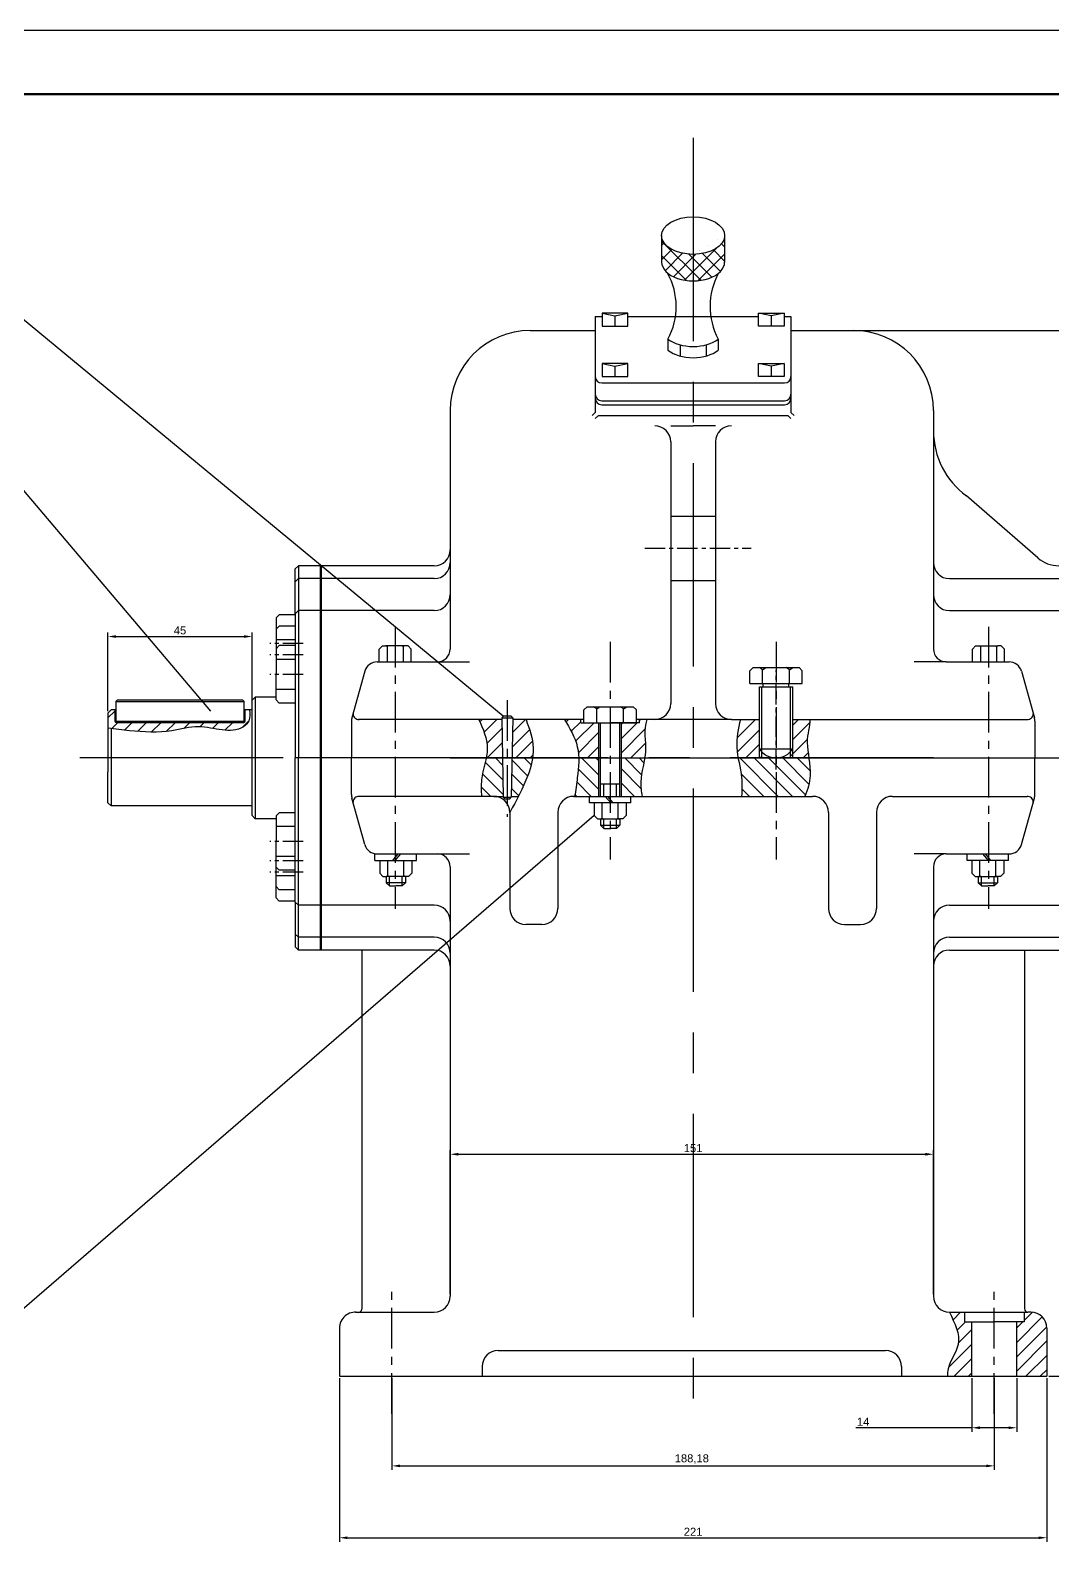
# Model space of a CAD drawing. Header units: millimetres. Extents: x 3025 to 5024, y 1381 to 2247.
# Drawn here: x 4524.5 to 4844, y 1774.9 to 2247 of the extents above; entities that cross this region are included whole.
import ezdxf
from ezdxf import colors
from ezdxf.entities.mleader import LeaderData, LeaderLine
from ezdxf.math import Vec2, Vec3

# ---------------------------------------------------------------- set-up
doc = ezdxf.new("R2010")
doc.units = ezdxf.units.MM
doc.linetypes.add('CENTER', pattern=[10.16, 6.35, -1.27, 1.27, -1.27])
doc.layers.get('0').update_dxf_attribs({"lineweight": 30})
doc.layers.add('中心线', color=1, linetype='CENTER')
doc.layers.add('细线', color=7, linetype='Continuous')
doc.layers.add('特粗线', color=7, linetype='Continuous', lineweight=60)
doc.layers.add('粗线', color=7, linetype='Continuous', lineweight=53)
doc.styles.get("Standard").update_dxf_attribs({"font": 'arial.ttf'})
doc.dimstyles.new('ISO-25', dxfattribs={"dimtxt": 2.5, "dimasz": 2.5, "dimexe": 1.25, "dimexo": 0.625, "dimtad": 1, "dimtxsty": 'Standard', "dimcen": 2.5, "dimadec": 0, "dimazin": 0, "dimtfac": 1, "dimtmove": 0, "dimatfit": 3, "dimfxl": 1, "dimarcsym": 0})

# ---------------------------------------------------------------- blocks, each defined once
blk = doc.blocks.new('*D26')
at = {"layer": 'Defpoints', "color": 0, "transparency": 16777216}
for p in [(4806.75, 1895.95), (4655.75, 1851.63), (4806.75, 1851.63)]:
    blk.add_point(p, dxfattribs=at)
at = {"layer": '细线', "color": 0, "lineweight": -2, "transparency": 16777216}
for p, q in [((4655.75, 1852.26), (4655.75, 1897.2)), ((4658.25, 1895.95), (4804.25, 1895.95)), ((4806.75, 1852.26), (4806.75, 1897.2))]:
    blk.add_line(p, q, dxfattribs=at)
at = {"layer": '细线', "color": 0, "transparency": 16777216}
for points in [[(4658.25, 1896.37), (4658.25, 1895.54), (4655.75, 1895.95)], [(4804.25, 1896.37), (4804.25, 1895.54), (4806.75, 1895.95)]]:
    blk.add_solid(points, dxfattribs=at)
at = {"layer": '细线', "color": 0, "transparency": 16777216, "insert": (4731.66, 1897.85), "char_height": 2.5, "attachment_point": 5}
blk.add_mtext('151', dxfattribs=at)
blk = doc.blocks.new('*D27')
at = {"layer": 'Defpoints', "color": 0, "transparency": 16777216}
for p in [(4637.57, 1826.63), (4825.75, 1826.63), (4825.75, 1798.62)]:
    blk.add_point(p, dxfattribs=at)
at = {"layer": '细线', "color": 0, "lineweight": -2, "transparency": 16777216}
for p, q in [((4637.57, 1826.01), (4637.57, 1797.37)), ((4825.75, 1826.01), (4825.75, 1797.37)), ((4640.07, 1798.62), (4823.25, 1798.62))]:
    blk.add_line(p, q, dxfattribs=at)
at = {"layer": '细线', "color": 0, "transparency": 16777216}
for points in [[(4640.07, 1799.04), (4640.07, 1798.21), (4637.57, 1798.62)], [(4823.25, 1799.04), (4823.25, 1798.21), (4825.75, 1798.62)]]:
    blk.add_solid(points, dxfattribs=at)
at = {"layer": '细线', "color": 0, "transparency": 16777216, "insert": (4731.25, 1800.75), "char_height": 2.5, "attachment_point": 5}
blk.add_mtext('188,18', dxfattribs=at)
blk = doc.blocks.new('*D30')
at = {"layer": 'Defpoints', "color": 0, "transparency": 16777216}
for p in [(4818.75, 1826.63), (4832.75, 1826.63), (4832.75, 1810.53)]:
    blk.add_point(p, dxfattribs=at)
at = {"layer": '细线', "color": 0, "lineweight": -2, "transparency": 16777216}
for p, q in [((4818.75, 1826.01), (4818.75, 1809.28)), ((4832.75, 1826.01), (4832.75, 1809.28)), ((4818.75, 1810.53), (4782.49, 1810.53)), ((4830.25, 1810.53), (4821.25, 1810.53))]:
    blk.add_line(p, q, dxfattribs=at)
at = {"layer": '细线', "color": 0, "transparency": 16777216}
for points in [[(4821.25, 1810.95), (4821.25, 1810.12), (4818.75, 1810.53)], [(4830.25, 1810.95), (4830.25, 1810.12), (4832.75, 1810.53)]]:
    blk.add_solid(points, dxfattribs=at)
at = {"layer": '细线', "color": 0, "transparency": 16777216, "insert": (4784.78, 1812.41), "char_height": 2.5, "attachment_point": 5}
blk.add_mtext('14', dxfattribs=at)
blk = doc.blocks.new('*D32')
at = {"layer": 'Defpoints', "color": 0, "transparency": 16777216}
for p in [(4621.16, 1826.63), (4842.16, 1826.63), (4842.16, 1776.18)]:
    blk.add_point(p, dxfattribs=at)
at = {"layer": '细线', "color": 0, "lineweight": -2, "transparency": 16777216}
for p, q in [((4621.16, 1826.01), (4621.16, 1774.93)), ((4842.16, 1826.01), (4842.16, 1774.93)), ((4623.66, 1776.18), (4839.66, 1776.18))]:
    blk.add_line(p, q, dxfattribs=at)
at = {"layer": '细线', "color": 0, "transparency": 16777216}
for points in [[(4623.66, 1776.59), (4623.66, 1775.76), (4621.16, 1776.18)], [(4839.66, 1776.59), (4839.66, 1775.76), (4842.16, 1776.18)]]:
    blk.add_solid(points, dxfattribs=at)
at = {"layer": '细线', "color": 0, "transparency": 16777216, "insert": (4731.66, 1778.06), "char_height": 2.5, "attachment_point": 5}
blk.add_mtext('221', dxfattribs=at)
blk = doc.blocks.new('*D36')
at = {"layer": 'Defpoints', "color": 0, "transparency": 16777216}
for p in [(4762.23, 2153.23), (4842.16, 1826.63), (4928.56, 1826.63)]:
    blk.add_point(p, dxfattribs=at)
at = {"layer": '细线', "color": 0, "lineweight": -2, "transparency": 16777216}
for p, q in [((4762.86, 2153.23), (4929.81, 2153.23)), ((4928.56, 2150.73), (4928.56, 1829.13)), ((4842.78, 1826.63), (4929.81, 1826.63))]:
    blk.add_line(p, q, dxfattribs=at)
at = {"layer": '细线', "color": 0, "transparency": 16777216}
for points in [[(4928.15, 2150.73), (4928.98, 2150.73), (4928.56, 2153.23)], [(4928.15, 1829.13), (4928.98, 1829.13), (4928.56, 1826.63)]]:
    blk.add_solid(points, dxfattribs=at)
at = {"layer": '细线', "color": 0, "transparency": 16777216, "insert": (4926.66, 1989.93), "char_height": 2.5, "attachment_point": 5, "rotation": 90}
blk.add_mtext('327', dxfattribs=at)
blk = doc.blocks.new('*D39')
at = {"layer": 'Defpoints', "color": 0, "transparency": 16777216}
for p in [(4593.84, 2057.64), (4593.84, 2034.73), (4548.84, 2033.73)]:
    blk.add_point(p, dxfattribs=at)
at = {"layer": '细线', "color": 0, "lineweight": -2, "transparency": 16777216}
for p, q in [((4548.84, 2034.36), (4548.84, 2058.89)), ((4593.84, 2035.36), (4593.84, 2058.89)), ((4551.34, 2057.64), (4591.34, 2057.64))]:
    blk.add_line(p, q, dxfattribs=at)
at = {"layer": '细线', "color": 0, "transparency": 16777216}
for points in [[(4551.34, 2058.06), (4551.34, 2057.22), (4548.84, 2057.64)], [(4591.34, 2058.06), (4591.34, 2057.22), (4593.84, 2057.64)]]:
    blk.add_solid(points, dxfattribs=at)
at = {"layer": '细线', "color": 0, "transparency": 16777216, "insert": (4571.34, 2059.54), "char_height": 2.5, "attachment_point": 5}
blk.add_mtext('45', dxfattribs=at)
blk = doc.blocks.new('_None')

msp = doc.modelspace()

# ---------------------------------------------------------------- hatches: boundary and pattern name
at = {"layer": '细线'}
h = msp.add_hatch(dxfattribs=at)
h.set_pattern_fill('ANSI37', color=256, angle=90)
h.set_pattern_definition([(135, (3568.5098, 1156.6834), (-2.245064, -2.245064), []), (225, (3568.5098, 1156.6834), (2.245064, -2.245064), [])])
edge = h.paths.add_edge_path()
edge.add_ellipse((4731.659, 2182.855), major_axis=(-9.852, 0), ratio=0.5955641, start_angle=0, end_angle=90, ccw=False)
edge.add_line((4721.807, 2182.855), (4721.807, 2181.855))
edge.add_line((4721.807, 2181.855), (4721.807, 2174.581))
edge.add_ellipse((4731.659, 2174.581), major_axis=(-9.852, 0), ratio=0.5955641, start_angle=360, end_angle=396.0961)
edge.add_ellipse((4731.659, 2174.581), major_axis=(-9.852, 0), ratio=0.5955641, start_angle=396.0961, end_angle=450)
edge.add_line((4731.659, 2168.714), (4731.659, 2176.987))
edge = h.paths.add_edge_path()
edge.add_ellipse((4731.659, 2174.581), major_axis=(-9.852, 0), ratio=0.5955641, start_angle=503.9039, end_angle=540)
edge.add_line((4741.51, 2174.581), (4741.51, 2181.855))
edge.add_line((4741.51, 2181.855), (4741.51, 2182.855))
edge.add_ellipse((4731.659, 2182.855), major_axis=(-9.852, 0), ratio=0.5955641, start_angle=90, end_angle=180, ccw=False)
edge.add_line((4731.659, 2176.987), (4731.659, 2168.714))
edge.add_ellipse((4731.659, 2174.581), major_axis=(-9.852, 0), ratio=0.5955641, start_angle=450, end_angle=503.9039)
h = msp.add_hatch(dxfattribs=at)
h.set_pattern_fill('ANSI31', color=256)
h.set_pattern_definition([(45, (1480.8898, 576.236), (-2.245064, 2.245064), [])])
edge = h.paths.add_edge_path()
edge.add_spline(control_points=[(4549.84, 2028.875), (4551.746, 2028.64), (4558.033, 2027.918), (4567.349, 2027.362), (4578.747, 2030.929), (4588.218, 2026.388), (4593.384, 2031.47), (4593.149, 2033.545), (4593.015, 2034.73)], knot_values=[0, 0, 0, 0, 5.7670724, 18.9611536, 27.4880494, 41.4121648, 43.9487635, 47.3254304, 47.3254304, 47.3254304, 47.3254304], degree=3, periodic=0)
edge.add_line((4593.015, 2034.73), (4591.74, 2034.73))
edge.add_line((4591.74, 2034.73), (4591.74, 2031.43))
edge.add_arc((4591.04, 2031.43), 0.7, -90, 0, ccw=False)
edge.add_line((4591.04, 2030.73), (4551.64, 2030.73))
edge.add_arc((4551.64, 2031.43), 0.7, 180, 270, ccw=False)
edge.add_line((4550.94, 2031.43), (4550.94, 2034.73))
edge.add_line((4550.94, 2034.73), (4549.84, 2034.73))
edge.add_line((4549.84, 2034.73), (4548.84, 2033.73))
edge.add_line((4548.84, 2033.73), (4548.84, 2028.999))
edge.add_spline(control_points=[(4548.84, 2028.999), (4549.173, 2028.957), (4549.506, 2028.916), (4549.84, 2028.875)], knot_values=[47.3254304, 47.3254304, 47.3254304, 47.3254304, 48.3344679, 48.3344679, 48.3344679, 48.3344679], degree=3, periodic=0)
h = msp.add_hatch(dxfattribs=at)
h.set_pattern_fill('ANSI31', color=256)
h.set_pattern_definition([(45, (3323.774, 1156.6834), (-2.245064, 2.245064), [])])
edge = h.paths.add_edge_path()
edge.add_line((4671.869, 2031.73), (4664.713, 2031.73))
edge.add_spline(control_points=[(4664.713, 2031.73), (4666.023, 2028.756), (4667.77, 2024.792), (4667.228, 2020.745), (4667.027, 2019.73)], knot_values=[0, 0, 0, 0, 9.3506471, 12.461994, 12.461994, 12.461994, 12.461994], degree=3, periodic=0)
edge.add_line((4667.027, 2019.73), (4672.106, 2019.73))
edge.add_line((4672.106, 2019.73), (4671.869, 2031.73))
edge = h.paths.add_edge_path()
edge.add_spline(control_points=[(4681.49, 2019.73), (4681.643, 2020.741), (4681.938, 2024.813), (4680.522, 2028.763), (4679.458, 2031.73)], knot_values=[0, 0, 0, 0, 3.0626487, 12.3040087, 12.3040087, 12.3040087, 12.3040087], degree=3, periodic=0)
edge.add_line((4679.458, 2031.73), (4675.329, 2031.73))
edge.add_line((4675.329, 2031.73), (4675.091, 2019.73))
edge.add_line((4675.091, 2019.73), (4681.49, 2019.73))
edge = h.paths.add_edge_path()
edge.add_line((4702.239, 2030.73), (4696.539, 2030.73))
edge.add_line((4696.539, 2030.73), (4696.539, 2031.73))
edge.add_line((4696.539, 2031.73), (4691.444, 2031.73))
edge.add_spline(control_points=[(4691.444, 2031.73), (4693.112, 2028.98), (4695.412, 2025.188), (4695.865, 2020.92), (4695.897, 2019.73)], knot_values=[0, 0, 0, 0, 9.4083649, 12.9734419, 12.9734419, 12.9734419, 12.9734419], degree=3, periodic=0)
edge.add_line((4695.897, 2019.73), (4702.239, 2019.73))
edge.add_line((4702.239, 2019.73), (4702.239, 2030.73))
edge = h.paths.add_edge_path()
edge.add_spline(control_points=[(4716.557, 2019.73), (4716.668, 2020.409), (4717.151, 2024.36), (4715.984, 2028.392), (4717.21, 2031.73)], knot_values=[0, 0, 0, 0, 2.0871478, 12.1319841, 12.1319841, 12.1319841, 12.1319841], degree=3, periodic=0)
edge.add_line((4717.21, 2031.73), (4714.939, 2031.73))
edge.add_line((4714.939, 2031.73), (4714.939, 2030.73))
edge.add_line((4714.939, 2030.73), (4709.235, 2030.73))
edge.add_line((4709.235, 2030.73), (4709.235, 2019.73))
edge.add_line((4709.235, 2019.73), (4716.557, 2019.73))
edge = h.paths.add_edge_path()
edge.add_line((4752.379, 2031.73), (4746.436, 2031.73))
edge.add_spline(control_points=[(4746.436, 2031.73), (4745.795, 2028.812), (4744.913, 2024.796), (4745.511, 2020.817), (4745.715, 2019.73)], knot_values=[0, 0, 0, 0, 8.8094868, 12.1221676, 12.1221676, 12.1221676, 12.1221676], degree=3, periodic=0)
edge.add_line((4745.715, 2019.73), (4752.379, 2019.73))
edge.add_line((4752.379, 2019.73), (4752.379, 2031.73))
edge = h.paths.add_edge_path()
edge.add_spline(control_points=[(4767.817, 2019.73), (4767.571, 2021.407), (4766.831, 2026.077), (4768.157, 2029.501), (4768.157, 2031.73)], knot_values=[0, 0, 0, 0, 4.9292226, 14.1267386, 14.1267386, 14.1267386, 14.1267386], degree=3, periodic=0)
edge.add_line((4768.157, 2031.73), (4762.779, 2031.73))
edge.add_line((4762.779, 2031.73), (4762.779, 2019.73))
edge.add_line((4762.779, 2019.73), (4767.817, 2019.73))
h.paths.add_polyline_path([(4753.079, 2021.695, -0.0470413), (4752.379, 2022.61), (4752.379, 2019.73), (4753.079, 2019.73)])
h.paths.add_polyline_path([(4762.779, 2022.61, -0.0470413), (4762.079, 2021.695), (4762.079, 2019.73), (4762.779, 2019.73)])
h = msp.add_hatch(dxfattribs=at)
h.set_pattern_fill('ANSI31', color=256, angle=90)
h.set_pattern_definition([(135, (3323.774, 1156.6834), (-2.245064, -2.245064), [])])
edge = h.paths.add_edge_path()
edge.add_line((4672.106, 2019.73), (4667.027, 2019.73))
edge.add_spline(control_points=[(4667.027, 2019.73), (4666.579, 2017.472), (4665.227, 2013.49), (4665.451, 2009.454), (4665.547, 2007.73)], knot_values=[12.461994, 12.461994, 12.461994, 12.461994, 19.383069, 24.5456534, 24.5456534, 24.5456534, 24.5456534], degree=3, periodic=0)
edge.add_line((4665.547, 2007.73), (4669.371, 2007.73))
edge.add_line((4669.371, 2007.73), (4672.344, 2007.73))
edge.add_line((4672.344, 2007.73), (4672.106, 2019.73))
edge = h.paths.add_edge_path()
edge.add_spline(control_points=[(4677.076, 2007.73), (4678.167, 2009.847), (4679.968, 2013.699), (4681.21, 2017.888), (4681.49, 2019.73)], knot_values=[12.3040087, 12.3040087, 12.3040087, 12.3040087, 19.4599789, 25.0383184, 25.0383184, 25.0383184, 25.0383184], degree=3, periodic=0)
edge.add_line((4681.49, 2019.73), (4675.091, 2019.73))
edge.add_line((4675.091, 2019.73), (4674.854, 2007.73))
edge.add_line((4674.854, 2007.73), (4677.076, 2007.73))
edge = h.paths.add_edge_path()
edge.add_line((4702.239, 2019.73), (4695.897, 2019.73))
edge.add_spline(control_points=[(4695.897, 2019.73), (4695.951, 2017.702), (4695.523, 2013.601), (4694.936, 2009.667), (4694.644, 2007.73)], knot_values=[12.9734419, 12.9734419, 12.9734419, 12.9734419, 19.0499974, 24.9642934, 24.9642934, 24.9642934, 24.9642934], degree=3, periodic=0)
edge.add_line((4694.644, 2007.73), (4702.239, 2007.73))
edge.add_line((4702.239, 2007.73), (4702.239, 2019.73))
edge = h.paths.add_edge_path()
edge.add_spline(control_points=[(4715.709, 2007.73), (4715.437, 2009.246), (4714.915, 2013.296), (4716.151, 2017.241), (4716.557, 2019.73)], knot_values=[12.1319841, 12.1319841, 12.1319841, 12.1319841, 16.6922388, 24.3476198, 24.3476198, 24.3476198, 24.3476198], degree=3, periodic=0)
edge.add_line((4716.557, 2019.73), (4709.235, 2019.73))
edge.add_line((4709.235, 2019.73), (4709.235, 2007.73))
edge.add_line((4709.235, 2007.73), (4715.709, 2007.73))
edge = h.paths.add_edge_path()
edge.add_line((4757.579, 2019.73), (4745.715, 2019.73))
edge.add_spline(control_points=[(4745.715, 2019.73), (4746.095, 2017.701), (4747.109, 2013.737), (4746.912, 2009.701), (4746.816, 2007.73)], knot_values=[12.1221676, 12.1221676, 12.1221676, 12.1221676, 18.3025421, 24.196774, 24.196774, 24.196774, 24.196774], degree=3, periodic=0)
edge.add_line((4746.816, 2007.73), (4757.579, 2007.73))
edge.add_line((4757.579, 2007.73), (4757.579, 2019.73))
edge = h.paths.add_edge_path()
edge.add_spline(control_points=[(4766.602, 2007.73), (4767.428, 2009.844), (4768.649, 2013.686), (4768.082, 2017.918), (4767.817, 2019.73)], knot_values=[14.1267386, 14.1267386, 14.1267386, 14.1267386, 20.8674806, 26.1950872, 26.1950872, 26.1950872, 26.1950872], degree=3, periodic=0)
edge.add_line((4767.817, 2019.73), (4757.579, 2019.73))
edge.add_line((4757.579, 2019.73), (4757.579, 2007.73))
edge.add_line((4757.579, 2007.73), (4766.602, 2007.73))
h = msp.add_hatch(dxfattribs=at)
h.set_pattern_fill('ANSI31', color=256)
h.set_pattern_definition([(45, (3568.5098, 1156.6834), (-2.245064, 2.245064), [])])
edge = h.paths.add_edge_path()
edge.add_line((4818.75, 1843.63), (4816.457, 1843.63))
edge.add_line((4816.457, 1843.63), (4816.457, 1846.63))
edge.add_line((4816.457, 1846.63), (4811.711, 1846.63))
edge.add_spline(control_points=[(4811.711, 1846.63), (4813.409, 1843.219), (4816.452, 1837.104), (4811.396, 1830.901), (4811.097, 1827.413), (4811.095, 1826.63)], knot_values=[0, 0, 0, 0, 10.4131723, 18.6700344, 21.0204298, 21.0204298, 21.0204298, 21.0204298], degree=3, periodic=0)
edge.add_line((4811.095, 1826.63), (4818.75, 1826.63))
edge.add_line((4818.75, 1826.63), (4818.75, 1843.63))
h.paths.add_polyline_path([(4842.159, 1841.63, 0.4142136), (4837.159, 1846.63), (4836.19, 1846.63), (4835.043, 1846.63), (4835.043, 1843.63), (4832.75, 1843.63), (4832.75, 1826.63), (4842.159, 1826.63)])

# ---------------------------------------------------------------- linework, layer by layer
for p, q in [((4721.807, 2182.855), (4721.807, 2181.855)), ((4721.807, 2181.855), (4721.807, 2174.581)), ((4741.51, 2182.855), (4741.51, 2181.855)), ((4741.51, 2181.855), (4741.51, 2174.581)), ((4701.087, 2157.581), (4703.229, 2157.581)), ((4701.087, 2157.581), (4701.087, 2138.826)), ((4711.229, 2158.581), (4703.229, 2158.581)), ((4703.229, 2158.581), (4703.229, 2157.581)), ((4703.229, 2158.581), (4707.229, 2157.822)), ((4703.229, 2157.581), (4703.229, 2154.581)), ((4707.229, 2157.822), (4711.229, 2158.581)), ((4707.229, 2157.822), (4707.229, 2154.581)), ((4711.229, 2154.581), (4711.229, 2158.581)), ((4711.229, 2157.581), (4752.088, 2157.581)), ((4752.088, 2154.581), (4752.088, 2158.581)), ((4752.088, 2158.581), (4760.088, 2158.581)), ((4756.088, 2157.822), (4752.088, 2158.581)), ((4760.088, 2158.581), (4756.088, 2157.822)), ((4756.088, 2157.822), (4756.088, 2154.581)), ((4760.088, 2158.581), (4760.088, 2157.581)), ((4760.088, 2157.581), (4762.231, 2157.581)), ((4760.088, 2157.581), (4760.088, 2154.581)), ((4762.231, 2157.581), (4762.231, 2138.826)), ((4680.749, 2153.23), (4701.087, 2153.23)), ((4703.229, 2154.581), (4708.229, 2154.581)), ((4708.229, 2154.581), (4711.229, 2154.581)), ((4755.088, 2154.581), (4752.088, 2154.581)), ((4760.088, 2154.581), (4755.088, 2154.581)), ((4762.231, 2153.23), (4781.75, 2153.23)), ((4723.806, 2150.546), (4723.806, 2147.046)), ((4727.582, 2148.747), (4727.582, 2145.247)), ((4735.736, 2148.747), (4735.736, 2145.247)), ((4739.512, 2150.546), (4739.512, 2147.046)), ((4701.087, 2138.826), (4701.087, 2127.621)), ((4711.229, 2142.874), (4703.229, 2142.874)), ((4703.229, 2142.874), (4703.229, 2141.874)), ((4703.229, 2142.874), (4707.229, 2142.114)), ((4703.229, 2141.874), (4703.229, 2138.874)), ((4703.229, 2138.874), (4708.229, 2138.874)), ((4707.229, 2142.114), (4711.229, 2142.874)), ((4707.229, 2142.114), (4707.229, 2138.874)), ((4708.229, 2138.874), (4711.229, 2138.874)), ((4711.229, 2138.874), (4711.229, 2142.874)), ((4752.088, 2138.874), (4752.088, 2142.874)), ((4752.088, 2142.874), (4760.088, 2142.874)), ((4756.088, 2142.114), (4752.088, 2142.874)), ((4755.088, 2138.874), (4752.088, 2138.874)), ((4760.088, 2138.874), (4755.088, 2138.874)), ((4760.088, 2142.874), (4756.088, 2142.114)), ((4756.088, 2142.114), (4756.088, 2138.874)), ((4760.088, 2142.874), (4760.088, 2141.874)), ((4760.088, 2141.874), (4760.088, 2138.874)), ((4762.231, 2138.826), (4762.231, 2127.621)), ((4703.087, 2136.826), (4760.231, 2136.826)), ((4703.087, 2131.282), (4760.231, 2131.282)), ((4703.087, 2130.036), (4760.231, 2130.036)), ((4655.749, 2128.23), (4655.749, 2053.73)), ((4701.087, 2127.621), (4700.087, 2126.621)), ((4702.087, 2126.69), (4701.087, 2125.69)), ((4702.087, 2126.69), (4761.231, 2126.69)), ((4761.231, 2126.69), (4762.231, 2125.69)), ((4762.231, 2127.621), (4763.231, 2126.621)), ((4806.75, 2128.23), (4806.75, 2121.828)), ((4724.659, 2123.466), (4731.659, 2123.466)), ((4738.659, 2123.466), (4731.659, 2123.466)), ((4806.75, 2121.828), (4806.75, 2084.73)), ((4724.659, 2118.466), (4724.659, 2036.73)), ((4738.659, 2118.466), (4738.659, 2036.73)), ((4839.335, 2082.19), (4817.055, 2101.603)), ((4724.659, 2095.261), (4738.659, 2095.261)), ((4731.659, 2095.261), (4738.659, 2095.261)), ((4806.75, 2084.73), (4806.75, 2070.73)), ((4607.34, 2078.73), (4608.34, 2079.73)), ((4607.34, 2074.73), (4607.34, 2078.73)), ((4650.749, 2079.73), (4608.34, 2079.73)), ((4608.34, 2079.73), (4608.34, 2019.73)), ((4607.34, 2074.73), (4608.34, 2075.73)), ((4607.34, 2064.73), (4607.34, 2074.73)), ((4650.749, 2075.73), (4608.34, 2075.73)), ((4724.659, 2075.161), (4738.659, 2075.161)), ((4811.75, 2075.73), (4854.159, 2075.73)), ((4806.75, 2070.73), (4806.75, 2053.73)), ((4601.343, 2063.428), (4602.343, 2064.428)), ((4601.343, 2063.428), (4601.343, 2059.901)), ((4607.34, 2064.428), (4602.343, 2064.428)), ((4607.34, 2064.73), (4608.34, 2065.73)), ((4607.34, 2064.73), (4607.34, 2019.73)), ((4650.749, 2065.73), (4608.34, 2065.73)), ((4811.75, 2065.73), (4854.159, 2065.73)), ((4601.343, 2059.901), (4602.343, 2060.901)), ((4601.554, 2060.112), (4601.343, 2060.112)), ((4601.343, 2059.901), (4601.343, 2053.831)), ((4607.34, 2060.901), (4602.343, 2060.901)), ((4607.34, 2056.585), (4601.343, 2056.585)), ((4601.343, 2053.831), (4602.343, 2054.831)), ((4601.343, 2053.831), (4601.343, 2045.831)), ((4607.34, 2054.831), (4602.343, 2054.831)), ((4634.59, 2054.73), (4633.59, 2053.73)), ((4633.59, 2049.73), (4633.59, 2053.73)), ((4634.59, 2054.73), (4635.59, 2054.73)), ((4636.09, 2054.529), (4635.59, 2054.73)), ((4641.59, 2054.73), (4635.59, 2054.73)), ((4636.59, 2054.73), (4636.09, 2054.529)), ((4636.09, 2054.529), (4636.09, 2049.73)), ((4641.09, 2054.521), (4640.59, 2054.73)), ((4641.59, 2054.73), (4641.09, 2054.521)), ((4641.09, 2054.521), (4641.09, 2049.73)), ((4642.59, 2054.73), (4641.59, 2054.73)), ((4642.59, 2054.73), (4643.59, 2053.73)), ((4643.59, 2049.73), (4643.59, 2053.73)), ((4819.909, 2054.73), (4818.909, 2053.73)), ((4818.909, 2049.73), (4818.909, 2053.73)), ((4819.909, 2054.73), (4820.909, 2054.73)), ((4820.909, 2054.73), (4821.409, 2054.521)), ((4820.909, 2054.73), (4826.909, 2054.73)), ((4821.409, 2054.521), (4821.909, 2054.73)), ((4821.409, 2054.521), (4821.409, 2049.73)), ((4825.909, 2054.73), (4826.409, 2054.529)), ((4826.409, 2054.529), (4826.909, 2054.73)), ((4826.409, 2054.529), (4826.409, 2049.73)), ((4827.909, 2054.73), (4826.909, 2054.73)), ((4827.909, 2054.73), (4828.909, 2053.73)), ((4828.909, 2049.73), (4828.909, 2053.73)), ((4607.34, 2050.515), (4601.343, 2050.515)), ((4632.941, 2049.73), (4651.749, 2049.73)), ((4651.749, 2049.73), (4661.749, 2049.73)), ((4810.75, 2049.73), (4800.75, 2049.73)), ((4810.75, 2049.73), (4830.376, 2049.73)), ((4601.343, 2037.831), (4601.343, 2045.831)), ((4629.087, 2046.801), (4625.047, 2032.255)), ((4750.379, 2047.933), (4749.379, 2046.933)), ((4749.379, 2042.933), (4749.379, 2046.933)), ((4750.379, 2047.933), (4752.379, 2047.933)), ((4753.379, 2047.233), (4752.379, 2047.933)), ((4752.379, 2047.933), (4754.379, 2047.933)), ((4753.379, 2047.233), (4754.379, 2047.933)), ((4753.379, 2042.933), (4753.379, 2047.233)), ((4754.379, 2047.933), (4760.779, 2047.933)), ((4761.779, 2047.233), (4760.779, 2047.933)), ((4760.779, 2047.933), (4762.327, 2047.933)), ((4761.779, 2047.233), (4762.779, 2047.933)), ((4761.779, 2042.933), (4761.779, 2047.233)), ((4762.327, 2047.933), (4762.779, 2047.933)), ((4762.779, 2047.933), (4764.779, 2047.933)), ((4764.779, 2047.933), (4765.779, 2046.933)), ((4765.779, 2042.933), (4765.779, 2046.933)), ((4834.231, 2046.801), (4838.271, 2032.255)), ((4607.34, 2041.147), (4601.343, 2041.147)), ((4749.379, 2042.933), (4765.779, 2042.933)), ((4752.379, 2033.144), (4752.379, 2041.933)), ((4752.379, 2041.933), (4762.779, 2041.933)), ((4753.579, 2041.933), (4753.579, 2042.933)), ((4761.579, 2041.933), (4761.579, 2042.933)), ((4762.779, 2033.144), (4762.779, 2041.933)), ((4548.84, 2033.73), (4549.84, 2034.73)), ((4551.34, 2034.73), (4549.84, 2034.73)), ((4550.94, 2034.73), (4550.94, 2031.43)), ((4551.74, 2037.73), (4551.34, 2037.33)), ((4551.34, 2037.33), (4551.34, 2031.13)), ((4551.34, 2037.33), (4591.34, 2037.33)), ((4590.94, 2037.73), (4551.74, 2037.73)), ((4590.94, 2037.73), (4591.34, 2037.33)), ((4591.34, 2031.13), (4591.34, 2037.33)), ((4593.84, 2034.73), (4591.34, 2034.73)), ((4591.74, 2031.43), (4591.74, 2034.73)), ((4593.84, 2037.73), (4594.84, 2038.73)), ((4593.84, 2001.73), (4593.84, 2037.73)), ((4601.343, 2038.73), (4594.84, 2038.73)), ((4594.84, 2038.73), (4594.84, 2000.73)), ((4601.343, 2037.831), (4602.343, 2036.831)), ((4607.34, 2036.831), (4602.343, 2036.831)), ((4698.539, 2035.73), (4697.539, 2034.73)), ((4697.539, 2030.73), (4697.539, 2034.73)), ((4698.539, 2035.73), (4700.539, 2035.73)), ((4701.539, 2035.03), (4700.539, 2035.73)), ((4700.539, 2035.73), (4702.539, 2035.73)), ((4701.539, 2035.03), (4702.539, 2035.73)), ((4701.539, 2030.73), (4701.539, 2035.03)), ((4702.539, 2035.73), (4708.939, 2035.73)), ((4709.939, 2035.03), (4708.939, 2035.73)), ((4708.939, 2035.73), (4710.487, 2035.73)), ((4709.939, 2035.03), (4710.939, 2035.73)), ((4709.939, 2030.73), (4709.939, 2035.03)), ((4710.487, 2035.73), (4710.939, 2035.73)), ((4710.939, 2035.73), (4712.939, 2035.73)), ((4712.939, 2035.73), (4713.939, 2034.73)), ((4713.939, 2030.73), (4713.939, 2034.73)), ((4548.84, 2033.73), (4548.84, 2015.298)), ((4551.34, 2031.13), (4551.74, 2030.73)), ((4591.34, 2031.13), (4551.34, 2031.13)), ((4591.04, 2030.73), (4551.64, 2030.73)), ((4591.34, 2031.13), (4590.94, 2030.73)), ((4624.901, 2031.185), (4624.901, 2019.73)), ((4653.749, 2031.73), (4627.141, 2031.73)), ((4671.869, 2031.73), (4653.749, 2031.73)), ((4672.349, 2032.73), (4671.859, 2032.23)), ((4671.859, 2032.23), (4672.349, 2007.48)), ((4671.859, 2032.23), (4675.339, 2032.23)), ((4674.849, 2032.73), (4672.349, 2032.73)), ((4674.849, 2032.73), (4675.339, 2032.23)), ((4675.339, 2032.23), (4674.849, 2007.48)), ((4696.539, 2031.73), (4675.329, 2031.73)), ((4697.539, 2031.73), (4696.539, 2031.73)), ((4696.539, 2030.73), (4696.539, 2031.73)), ((4696.539, 2030.73), (4705.739, 2030.73)), ((4697.539, 2030.73), (4713.939, 2030.73)), ((4702.239, 2007.73), (4702.239, 2030.73)), ((4702.739, 2007.73), (4702.739, 2030.73)), ((4714.939, 2030.73), (4705.739, 2030.73)), ((4708.735, 2007.73), (4708.735, 2030.73)), ((4709.235, 2007.73), (4709.235, 2030.73)), ((4714.939, 2031.73), (4713.939, 2031.73)), ((4743.659, 2031.73), (4714.939, 2031.73)), ((4714.939, 2030.73), (4714.939, 2031.73)), ((4743.659, 2031.73), (4752.379, 2031.73)), ((4752.379, 2022.61), (4752.379, 2033.144)), ((4762.779, 2022.61), (4762.779, 2033.144)), ((4762.779, 2031.73), (4808.75, 2031.73)), ((4808.75, 2031.73), (4836.003, 2031.73)), ((4838.417, 2031.185), (4838.417, 2019.73)), ((4549.84, 2028.875), (4549.84, 2004.73)), ((4752.379, 2022.61), (4762.779, 2022.61)), ((4753.079, 2019.73), (4753.079, 2021.695)), ((4762.079, 2019.73), (4762.079, 2021.695)), ((4655.749, 2019.73), (4607.34, 2019.73)), ((4607.34, 1974.73), (4607.34, 2019.73)), ((4608.34, 1959.73), (4608.34, 2019.73)), ((4624.901, 2008.275), (4624.901, 2019.73)), ((4655.749, 2019.73), (4672.349, 2019.73)), ((4674.849, 2019.73), (4702.739, 2019.73)), ((4708.735, 2019.73), (4806.75, 2019.73)), ((4806.75, 2019.73), (4855.159, 2019.73)), ((4838.417, 2008.275), (4838.417, 2019.73)), ((4548.84, 2005.73), (4548.84, 2015.298)), ((4702.739, 2011.598), (4708.735, 2011.598)), ((4629.087, 1992.66), (4625.047, 2007.205)), ((4653.749, 2007.73), (4627.315, 2007.73)), ((4669.371, 2007.73), (4653.749, 2007.73)), ((4669.371, 2007.73), (4672.344, 2007.73)), ((4672.349, 2007.48), (4674.849, 2007.48)), ((4672.349, 2007.48), (4672.859, 2006.98)), ((4672.859, 2006.98), (4674.339, 2006.98)), ((4674.339, 2006.98), (4674.849, 2007.48)), ((4674.854, 2007.73), (4677.076, 2007.73)), ((4694.371, 2007.73), (4768.946, 2007.73)), ((4699.239, 2005.73), (4699.239, 2007.73)), ((4705.908, 2005.73), (4704.214, 2007.73)), ((4706.708, 2005.73), (4705.014, 2007.73)), ((4712.239, 2005.73), (4712.239, 2007.73)), ((4793.946, 2007.73), (4808.75, 2007.73)), ((4808.75, 2007.73), (4836.003, 2007.73)), ((4834.231, 1992.66), (4838.271, 2007.205)), ((4548.84, 2005.73), (4549.84, 2004.73)), ((4593.84, 2004.73), (4549.84, 2004.73)), ((4593.84, 2001.73), (4594.84, 2000.73)), ((4601.343, 2001.629), (4602.343, 2002.629)), ((4601.343, 2001.629), (4601.343, 1993.629)), ((4607.34, 2002.629), (4602.343, 2002.629)), ((4674.371, 2002.73), (4674.371, 1972.73)), ((4689.371, 2002.73), (4689.371, 1972.73)), ((4712.239, 2005.73), (4699.239, 2005.73)), ((4700.739, 2005.73), (4700.739, 2001.73)), ((4701.739, 2000.73), (4700.739, 2001.73)), ((4703.239, 2000.939), (4703.239, 2005.73)), ((4708.239, 2000.932), (4708.239, 2005.73)), ((4709.739, 2000.73), (4710.739, 2001.73)), ((4710.739, 2005.73), (4710.739, 2001.73)), ((4773.946, 2002.73), (4773.946, 1972.73)), ((4788.946, 2002.73), (4788.946, 1972.73)), ((4601.343, 2000.73), (4594.84, 2000.73)), ((4607.34, 1998.313), (4601.343, 1998.313)), ((4701.739, 2000.73), (4702.739, 2000.73)), ((4702.739, 2000.73), (4703.239, 2000.939)), ((4702.739, 2000.73), (4708.739, 2000.73)), ((4702.739, 2000.73), (4702.739, 1998.73)), ((4702.739, 1998.73), (4703.739, 1997.73)), ((4702.739, 1998.73), (4708.735, 1998.73)), ((4703.239, 2000.939), (4703.739, 2000.73)), ((4703.739, 1997.73), (4705.737, 1997.73)), ((4707.735, 1997.73), (4705.737, 1997.73)), ((4707.735, 1997.73), (4708.735, 1998.73)), ((4707.739, 2000.73), (4708.239, 2000.932)), ((4708.239, 2001.23), (4708.239, 2001.23)), ((4708.239, 2000.932), (4708.739, 2000.73)), ((4708.735, 2000.73), (4708.735, 1998.73)), ((4709.739, 2000.73), (4708.739, 2000.73)), ((4601.343, 1985.629), (4601.343, 1993.629)), ((4607.34, 1988.945), (4601.343, 1988.945)), ((4632.259, 1987.73), (4632.259, 1989.73)), ((4632.259, 1987.73), (4645.259, 1987.73)), ((4632.941, 1989.73), (4651.749, 1989.73)), ((4633.759, 1987.73), (4633.759, 1983.73)), ((4636.259, 1982.932), (4636.259, 1987.73)), ((4637.79, 1987.73), (4639.484, 1989.73)), ((4638.59, 1987.73), (4640.284, 1989.73)), ((4641.259, 1982.939), (4641.259, 1987.73)), ((4643.759, 1987.73), (4643.759, 1983.73)), ((4645.259, 1987.73), (4645.259, 1989.73)), ((4651.749, 1989.73), (4661.749, 1989.73)), ((4810.75, 1989.73), (4800.75, 1989.73)), ((4810.75, 1989.73), (4830.376, 1989.73)), ((4817.239, 1987.73), (4817.239, 1989.73)), ((4830.239, 1987.73), (4817.239, 1987.73)), ((4818.739, 1987.73), (4818.739, 1983.73)), ((4821.239, 1982.939), (4821.239, 1987.73)), ((4823.909, 1987.73), (4822.214, 1989.73)), ((4824.709, 1987.73), (4823.014, 1989.73)), ((4826.239, 1982.932), (4826.239, 1987.73)), ((4828.739, 1987.73), (4828.739, 1983.73)), ((4830.239, 1987.73), (4830.239, 1989.73)), ((4601.343, 1985.629), (4602.343, 1984.629)), ((4601.343, 1979.559), (4601.343, 1985.629)), ((4607.34, 1982.875), (4601.343, 1982.875)), ((4607.34, 1984.629), (4602.343, 1984.629)), ((4634.759, 1982.73), (4633.759, 1983.73)), ((4634.759, 1982.73), (4635.759, 1982.73)), ((4636.259, 1982.932), (4635.759, 1982.73)), ((4641.759, 1982.73), (4635.759, 1982.73)), ((4635.763, 1982.73), (4635.763, 1980.73)), ((4636.259, 1983.23), (4636.259, 1983.23)), ((4636.759, 1982.73), (4636.259, 1982.932)), ((4641.259, 1982.939), (4640.759, 1982.73)), ((4641.759, 1982.73), (4641.259, 1982.939)), ((4642.759, 1982.73), (4641.759, 1982.73)), ((4641.759, 1982.73), (4641.759, 1980.73)), ((4642.759, 1982.73), (4643.759, 1983.73)), ((4655.749, 1985.73), (4655.749, 1851.63)), ((4806.75, 1985.73), (4806.75, 1851.63)), ((4819.739, 1982.73), (4818.739, 1983.73)), ((4819.739, 1982.73), (4820.739, 1982.73)), ((4820.739, 1982.73), (4821.239, 1982.939)), ((4820.739, 1982.73), (4826.739, 1982.73)), ((4820.739, 1982.73), (4820.739, 1980.73)), ((4821.239, 1982.939), (4821.739, 1982.73)), ((4825.739, 1982.73), (4826.239, 1982.932)), ((4826.239, 1983.23), (4826.239, 1983.23)), ((4826.239, 1982.932), (4826.739, 1982.73)), ((4826.735, 1982.73), (4826.735, 1980.73)), ((4827.739, 1982.73), (4826.739, 1982.73)), ((4827.739, 1982.73), (4828.739, 1983.73)), ((4601.343, 1979.559), (4602.343, 1978.559)), ((4601.343, 1976.032), (4601.343, 1979.559)), ((4601.554, 1979.348), (4601.343, 1979.348)), ((4607.34, 1978.559), (4602.343, 1978.559)), ((4636.763, 1979.73), (4635.763, 1980.73)), ((4641.759, 1980.73), (4635.763, 1980.73)), ((4636.763, 1979.73), (4638.761, 1979.73)), ((4640.759, 1979.73), (4638.761, 1979.73)), ((4641.759, 1980.73), (4640.759, 1979.73)), ((4820.739, 1980.73), (4821.739, 1979.73)), ((4820.739, 1980.73), (4826.735, 1980.73)), ((4821.739, 1979.73), (4823.737, 1979.73)), ((4825.735, 1979.73), (4823.737, 1979.73)), ((4825.735, 1979.73), (4826.735, 1980.73)), ((4601.343, 1976.032), (4602.343, 1975.032)), ((4607.34, 1975.032), (4602.343, 1975.032)), ((4607.34, 1974.73), (4608.34, 1973.73)), ((4607.34, 1974.73), (4607.34, 1964.73)), ((4650.749, 1973.73), (4608.34, 1973.73)), ((4811.75, 1973.73), (4854.159, 1973.73)), ((4607.34, 1964.73), (4608.34, 1963.73)), ((4607.34, 1964.73), (4607.34, 1960.73)), ((4684.371, 1967.73), (4679.371, 1967.73)), ((4778.946, 1967.73), (4783.946, 1967.73)), ((4607.34, 1960.73), (4608.34, 1959.73)), ((4650.749, 1963.73), (4608.34, 1963.73)), ((4650.749, 1959.73), (4608.34, 1959.73)), ((4628.128, 1959.73), (4628.128, 1847.551)), ((4811.75, 1963.73), (4854.159, 1963.73)), ((4811.75, 1959.73), (4854.159, 1959.73)), ((4835.19, 1959.73), (4835.19, 1847.63)), ((4626.159, 1846.63), (4650.749, 1846.63)), ((4811.75, 1846.63), (4836.19, 1846.63)), ((4816.457, 1846.63), (4816.457, 1843.63)), ((4835.043, 1846.63), (4835.043, 1843.63)), ((4837.159, 1846.63), (4836.19, 1846.63)), ((4621.159, 1841.63), (4621.159, 1826.63)), ((4816.457, 1843.63), (4825.75, 1843.63)), ((4818.75, 1826.63), (4818.75, 1843.63)), ((4835.043, 1843.63), (4825.75, 1843.63)), ((4832.75, 1826.63), (4832.75, 1843.63)), ((4842.159, 1841.63), (4842.159, 1826.63)), ((4670.749, 1834.63), (4791.75, 1834.63)), ((4665.749, 1829.63), (4665.749, 1826.63)), ((4796.75, 1829.63), (4796.75, 1826.63)), ((4621.159, 1826.63), (4842.159, 1826.63))]:
    msp.add_line(p, q)
for centre, radius, start, end in [((4704.823, 2160.736), 21.545, 331.77253, 28.82672), ((4758.495, 2160.736), 21.545, 151.17328, 208.22747), ((4680.749, 2128.23), 25, 90, 180), ((4781.75, 2128.23), 25, 0, 90), ((4703.087, 2138.826), 2, 180, 270), ((4760.231, 2138.826), 2, 270, 0), ((4703.087, 2133.282), 2, 180, 270), ((4703.087, 2132.036), 2, 180, 270), ((4760.231, 2133.282), 2, 270, 0), ((4760.231, 2132.036), 2, 270, 0), ((4719.659, 2118.466), 5, 0, 90), ((4743.659, 2118.466), 5, 90, 180), ((4831.75, 2121.828), 25, 180, 233.99915), ((4650.749, 2084.73), 5, 270, 0), ((4845.904, 2089.73), 10, 228.93511, 270), ((4650.749, 2080.73), 5, 270, 0), ((4811.75, 2080.73), 5, 180, 270), ((4650.749, 2070.73), 5, 270, 0), ((4811.75, 2070.73), 5, 180, 270), ((4651.749, 2053.73), 4, 270, 0), ((4810.75, 2053.73), 4, 180, 270), ((4632.941, 2045.73), 4, 90, 164.47589), ((4830.376, 2045.73), 4, 15.52411, 90), ((4719.659, 2036.73), 5, 270, 0), ((4743.659, 2036.73), 5, 180, 270), ((4551.64, 2031.43), 0.7, 180, 270), ((4591.04, 2031.43), 0.7, 270, 0), ((4628.901, 2031.185), 4, 164.47589, 180), ((4627.228, 2033.562), 1.834, 181.70715, 272.72507), ((4836.09, 2033.562), 1.834, 267.27493, 358.29285), ((4834.417, 2031.185), 4, 0, 15.52411), ((4757.579, 2025.865), 6.135, 212.04171, 327.95829), ((4628.901, 2008.275), 4, 180, 195.52411), ((4627.228, 2005.898), 1.834, 87.27493, 178.29285), ((4669.371, 2002.73), 5, 0, 90), ((4694.371, 2002.73), 5, 90, 180), ((4768.946, 2002.73), 5, 0, 90), ((4793.946, 2002.73), 5, 90, 180), ((4836.09, 2005.898), 1.834, 1.70715, 92.72507), ((4834.417, 2008.275), 4, 344.47589, 0), ((4632.941, 1993.73), 4, 195.52411, 270), ((4830.376, 1993.73), 4, 270, 344.47589), ((4651.749, 1985.73), 4, 0, 90), ((4810.75, 1985.73), 4, 90, 180), ((4650.749, 1968.73), 5, 0, 90), ((4811.75, 1968.73), 5, 90, 180), ((4679.371, 1972.73), 5, 180, 270), ((4684.371, 1972.73), 5, 270, 0), ((4778.946, 1972.73), 5, 180, 270), ((4783.946, 1972.73), 5, 270, 0), ((4650.749, 1958.73), 5, 0, 90), ((4650.749, 1954.73), 5, 0, 90), ((4811.75, 1958.73), 5, 90, 180), ((4811.75, 1954.73), 5, 90, 180), ((4650.749, 1851.63), 5, 270, 0), ((4811.75, 1851.63), 5, 180, 270), ((4626.159, 1841.63), 5, 80.70658, 180), ((4627.128, 1847.551), 1, 260.70658, 0), ((4836.19, 1847.63), 1, 180, 270), ((4837.159, 1841.63), 5, 0, 90), ((4670.749, 1829.63), 5, 90, 180), ((4791.75, 1829.63), 5, 0, 90)]:
    msp.add_arc(centre, radius, start, end)
msp.add_ellipse((4731.659, 2182.855), major_axis=(-9.852, 0), ratio=0.5955641)
for centre, start_param, end_param in [((4731.659, 2174.581), 6.2831853, 9.424778), ((4731.659, 2154.089), 6.9314937, 8.7764695), ((4731.659, 2150.589), 6.9314937, 8.7764695)]:
    msp.add_ellipse(centre, major_axis=(-9.852, 0), ratio=0.5955641, start_param=start_param, end_param=end_param)
msp.add_open_spline([(4811.711, 1846.63), (4813.409, 1843.219), (4816.452, 1837.104), (4811.396, 1830.901), (4811.097, 1827.413), (4811.095, 1826.63)], degree=3, knots=[0, 0, 0, 0, 10.4131723, 18.6700344, 21.0204298, 21.0204298, 21.0204298, 21.0204298])
at = {"layer": '中心线', "ltscale": 10}
for p, q in [((4731.659, 2213.39), (4731.659, 1813.919)), ((4806.75, 2019.73), (4537.336, 2019.73)), ((4655.749, 2019.73), (4917.643, 2019.73))]:
    msp.add_line(p, q, dxfattribs=at)
at = {"layer": '中心线'}
for p, q in [((4716.548, 2085.211), (4749.796, 2085.211)), ((4609.855, 2055.428), (4599.433, 2055.428)), ((4609.855, 2051.901), (4599.433, 2051.901)), ((4609.855, 2045.831), (4599.433, 2045.831)), ((4757.579, 2016.14), (4757.579, 2047.033)), ((4609.855, 1993.629), (4599.433, 1993.629)), ((4609.855, 1987.559), (4599.433, 1987.559)), ((4609.855, 1984.032), (4599.433, 1984.032))]:
    msp.add_line(p, q, dxfattribs=at)
at = {"layer": '中心线', "ltscale": 2}
for p, q in [((4638.59, 2060.67), (4638.59, 1972.546)), ((4823.909, 2060.67), (4823.909, 1972.546)), ((4705.739, 2055.948), (4705.739, 1988.007)), ((4757.579, 2055.948), (4757.579, 1988.007)), ((4673.599, 2037.771), (4673.599, 2001.357)), ((4637.568, 1814.917), (4637.568, 1854.252)), ((4825.75, 1814.917), (4825.75, 1854.252))]:
    msp.add_line(p, q, dxfattribs=at)
at = {"layer": '特粗线'}
for p in [(4615.34, 2079.73), (4615.34, 1959.73)]:
    msp.add_line(p, (4615.34, 2019.73), dxfattribs=at)
at = {"layer": '粗线'}
msp.add_line((3854.848, 2226.989), (5003.848, 2226.989), dxfattribs=at)
at = {"layer": '细线'}
for p, q in [((3834.848, 2246.989), (5023.848, 2246.989)), ((4753.079, 2033.144), (4753.079, 2041.933)), ((4762.079, 2033.144), (4762.079, 2041.933)), ((4752.379, 2019.73), (4752.379, 2031.73)), ((4753.079, 2021.695), (4753.079, 2033.144)), ((4762.079, 2021.695), (4762.079, 2033.144)), ((4762.779, 2019.73), (4762.779, 2031.73)), ((4703.739, 2007.73), (4703.739, 2011.598)), ((4707.739, 2007.73), (4707.739, 2011.598)), ((4703.739, 1997.73), (4703.739, 2000.73)), ((4707.735, 1997.73), (4707.735, 2000.73)), ((4636.763, 1979.73), (4636.763, 1982.73)), ((4640.759, 1979.73), (4640.759, 1982.73)), ((4821.739, 1979.73), (4821.739, 1982.73)), ((4825.735, 1979.73), (4825.735, 1982.73))]:
    msp.add_line(p, q, dxfattribs=at)
for points, knots in [([(4593.015, 2034.73), (4593.149, 2033.545), (4593.384, 2031.47), (4588.218, 2026.388), (4578.747, 2030.929), (4567.349, 2027.362), (4557.691, 2027.938), (4551.077, 2028.718), (4548.84, 2028.999)], [0, 0, 0, 0, 3.3766669, 5.9132656, 19.837381, 28.3642768, 41.558358, 48.3344679, 48.3344679, 48.3344679, 48.3344679]), ([(4691.444, 2031.73), (4693.112, 2028.98), (4696.489, 2023.412), (4695.698, 2014.77), (4694.936, 2009.667), (4694.644, 2007.73)], [0, 0, 0, 0, 9.4083649, 19.0499974, 24.9642934, 24.9642934, 24.9642934, 24.9642934]), ([(4717.21, 2031.73), (4715.984, 2028.392), (4717.888, 2021.816), (4714.826, 2013.988), (4715.437, 2009.246), (4715.709, 2007.73)], [0, 0, 0, 0, 10.0448362, 19.7873651, 24.3476198, 24.3476198, 24.3476198, 24.3476198]), ([(4768.157, 2031.73), (4768.157, 2029.501), (4766.331, 2024.786), (4769.148, 2015.255), (4767.428, 2009.844), (4766.602, 2007.73)], [0, 0, 0, 0, 9.197516, 19.4543452, 26.1950872, 26.1950872, 26.1950872, 26.1950872])]:
    msp.add_open_spline(points, degree=3, knots=knots, dxfattribs=at)
for points in [[(4664.713, 2031.73), (4667.356, 2022.761), (4665.547, 2012.893), (4665.547, 2007.73)], [(4679.458, 2031.73), (4681.684, 2022.761), (4680.015, 2014.283), (4674.371, 2002.73)], [(4746.436, 2031.73), (4745.295, 2022.995), (4746.816, 2013.624), (4746.816, 2007.73)]]:
    msp.add_spline(points, degree=3, dxfattribs=at)

# ---------------------------------------------------------------- dimensions: what is measured, and where the dimension line sits
dim = msp.add_linear_dim(base=(4928.563, 1826.63), p1=(4762.231, 2153.23), p2=(4842.159, 1826.63), angle=90, text='327', dimstyle='ISO-25', dxfattribs=at)
dim.commit()
dim.dimension.update_dxf_attribs({"geometry": '*D36', "text_midpoint": (4928.563, 1989.93), "dimtype": 160})
dim = msp.add_linear_dim(base=(4593.84, 2057.641), p1=(4548.84, 2033.73), p2=(4593.84, 2034.73), dimstyle='ISO-25', dxfattribs=at)
dim.commit()
dim.dimension.update_dxf_attribs({"geometry": '*D39', "text_midpoint": (4571.34, 2059.537)})
for base, p1, p2, picture, middle in [((4806.75, 1895.953), (4655.749, 1851.63), (4806.75, 1851.63), '*D26', (4731.659, 1895.953)), ((4842.159, 1776.176), (4621.159, 1826.63), (4842.159, 1826.63), '*D32', (4731.659, 1776.176)), ((4825.75, 1798.622), (4637.568, 1826.63), (4825.75, 1826.63), '*D27', (4731.249, 1798.622)), ((4832.75, 1810.533), (4818.75, 1826.63), (4832.75, 1826.63), '*D30', (4784.782, 1810.533))]:
    dim = msp.add_linear_dim(base=base, p1=p1, p2=p2, dimstyle='ISO-25', dxfattribs=at)
    dim.commit()
    dim.dimension.update_dxf_attribs({"geometry": picture, "text_midpoint": middle, "dimtype": 160})

# ---------------------------------------------------------------- leaders
ml = msp.add_multileader_mtext('Standard', dxfattribs=at)
ml.set_content('35', color=256)
ml.set_leader_properties()
ml.set_arrow_properties(name='NONE')
ml.build(insert=Vec2(0, 0))
ml.multileader.update_dxf_attribs({"text_left_attachment_type": 5, "text_right_attachment_type": 5, "dogleg_length": 3, "arrow_head_size": 3})
ctx = ml.context
ctx.base_point, ctx.arrow_head_size, ctx.plane_origin = Vec3(4499.924, 2164.668), 3, Vec3(4672.349, 2032.73)
ctx.left_attachment, ctx.right_attachment, ctx.text_align_type = 5, 5, 2
notes = []
notes.append((ctx, [(0, (1, 1, 0), (4512.681, 2164.668), (-1, 0), 3, [(0, [(4672.349, 2032.73)], 0, [])])]))
ctx.mtext.insert, ctx.mtext.alignment, ctx.mtext.flow_direction = Vec3(4507.681, 2169.484), 3, 5
ml = msp.add_multileader_mtext('Standard', dxfattribs=at)
ml.set_content('36', color=256)
ml.set_leader_properties()
ml.set_arrow_properties(name='NONE')
ml.build(insert=Vec2(0, 0))
ml.multileader.update_dxf_attribs({"text_left_attachment_type": 5, "text_right_attachment_type": 5, "dogleg_length": 3, "arrow_head_size": 3})
ctx = ml.context
ctx.base_point, ctx.arrow_head_size, ctx.plane_origin = Vec3(4499.934, 2114.768), 3, Vec3(4554.948, 2034.346)
ctx.left_attachment, ctx.right_attachment, ctx.text_align_type = 5, 5, 2
notes.append((ctx, [(0, (1, 1, 0), (4512.659, 2114.768), (-1, 0), 3, [(0, [(4580.924, 2034.346)], 0, [])])]))
ctx.mtext.insert, ctx.mtext.alignment, ctx.mtext.flow_direction = Vec3(4507.659, 2119.584), 3, 5
ml = msp.add_multileader_mtext('Standard', dxfattribs=at)
ml.set_content('44', color=256)
ml.set_leader_properties()
ml.set_arrow_properties(name='NONE')
ml.build(insert=Vec2(0, 0))
ml.multileader.update_dxf_attribs({"text_left_attachment_type": 5, "text_right_attachment_type": 5, "dogleg_length": 3, "arrow_head_size": 3})
ctx = ml.context
ctx.base_point, ctx.arrow_head_size, ctx.plane_origin = Vec3(4499.774, 1839.256), 3, Vec3(4700.739, 2001.73)
ctx.left_attachment, ctx.right_attachment, ctx.text_align_type = 5, 5, 2
notes.append((ctx, [(0, (1, 1, 0), (4512.648, 1839.256), (-1, 0), 3, [(0, [(4700.739, 2001.73)], 0, [])])]))
ctx.mtext.insert, ctx.mtext.alignment, ctx.mtext.flow_direction = Vec3(4507.648, 1844.056), 3, 5
for ctx, leaders in notes:
    for number, flags, end, landing, length, lines in leaders:
        leader = LeaderData()
        leader.index, (leader.has_last_leader_line, leader.has_dogleg_vector, leader.attachment_direction) = number, flags
        leader.last_leader_point, leader.dogleg_vector, leader.dogleg_length = Vec3(end), Vec3(landing), length
        for number, points, colour, breaks in lines:
            line = LeaderLine()
            line.index, line.vertices, line.color, line.breaks = number, Vec3.list(points), colors.encode_raw_color(colour), breaks
            leader.lines.append(line)
        ctx.leaders.append(leader)

doc.saveas('drawing.dxf')
